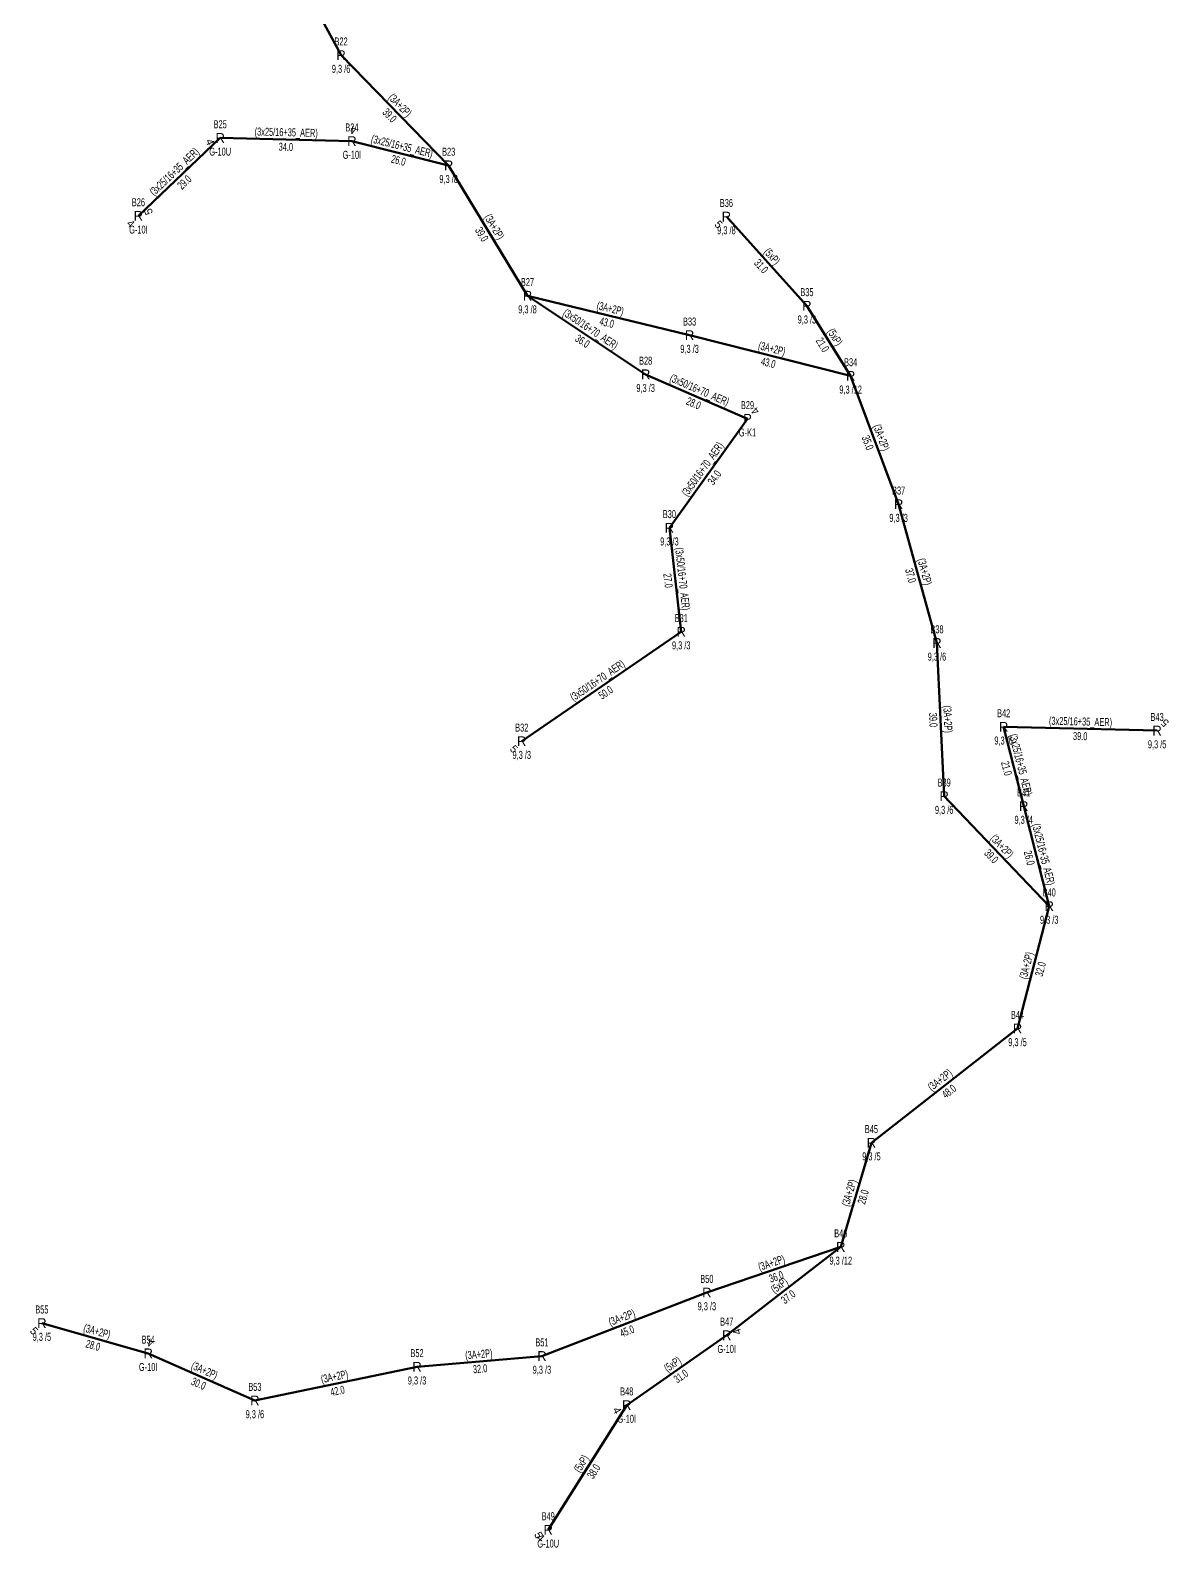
# Model space of a CAD drawing. Header units: millimetres. Extents: x 433713 to 438874, y 4028328 to 4034517.
# Drawn here: x 434277.1 to 434568.7, y 4031549.8 to 4031938.6 of the extents above; entities that cross this region are included whole.
import ezdxf
from ezdxf.enums import TextEntityAlignment as Align

# ---------------------------------------------------------------- set-up
doc = ezdxf.new("R2010")
doc.units = ezdxf.units.MM
doc.layers.add('DIREK_AG_MEVCUT', color=120, linetype='Continuous', lineweight=25)
doc.layers.add('HAT_AG_HAVAI_MEVCUT', color=126, linetype='Continuous', lineweight=50)
doc.styles.add('Direk', font='B_CAD')
doc.styles.get("Standard").update_dxf_attribs({"font": 'Arial'})

msp = doc.modelspace()

# ---------------------------------------------------------------- linework, layer by layer
at = {"layer": 'HAT_AG_HAVAI_MEVCUT'}
for p, q in [((434345.301686, 4031953.450744), (434356.73436, 4031932.206446)), ((434356.73436, 4031932.206446), (434384.292225, 4031903.966034)), ((434304.817254, 4031891.014939), (434325.769532, 4031910.987615)), ((434359.50309, 4031910.174821), (434325.769532, 4031910.987615)), ((434384.292225, 4031903.966034), (434359.50309, 4031910.174821)), ((434384.292225, 4031903.966034), (434404.487601, 4031870.571484)), ((434476.068179, 4031867.981951), (434455.438173, 4031890.830237)), ((434404.487601, 4031870.571484), (434434.751201, 4031850.42721)), ((434404.487601, 4031870.571484), (434446.007802, 4031860.451106)), ((434487.267812, 4031850.025189), (434476.068179, 4031867.981951)), ((434487.267812, 4031850.025189), (434446.007802, 4031860.451106)), ((434434.751201, 4031850.42721), (434460.841149, 4031839.039352)), ((434487.267812, 4031850.025189), (434499.557615, 4031817.14957)), ((434460.841149, 4031839.039352), (434440.837294, 4031811.109059)), ((434499.557615, 4031817.14957), (434509.378863, 4031781.605211)), ((434440.837294, 4031811.109059), (434443.871177, 4031784.486698)), ((434443.871177, 4031784.486698), (434403.01794, 4031756.421246)), ((434509.378863, 4031781.605211), (434511.228807, 4031742.342346)), ((434526.460969, 4031760.102339), (434565.77438, 4031759.139933)), ((434526.460969, 4031760.102339), (434531.606591, 4031739.794917)), ((434511.228807, 4031742.342346), (434538.13497, 4031714.191155)), ((434538.13497, 4031714.191155), (434531.606591, 4031739.794917)), ((434538.13497, 4031714.191155), (434530.014386, 4031682.824483)), ((434530.014386, 4031682.824483), (434492.593292, 4031653.563034)), ((434484.743993, 4031626.858354), (434492.593292, 4031653.563034)), ((434484.743993, 4031626.858354), (434450.439902, 4031615.17044)), ((434484.743993, 4031626.858354), (434455.511707, 4031604.228792)), ((434450.439902, 4031615.17044), (434408.186334, 4031598.911216)), ((434280.09248, 4031607.339665), (434307.319083, 4031599.600412)), ((434455.511707, 4031604.228792), (434429.904048, 4031586.344447)), ((434334.661594, 4031587.506962), (434307.319083, 4031599.600412)), ((434408.186334, 4031598.911216), (434376.192735, 4031596.153223)), ((434376.192735, 4031596.153223), (434334.661594, 4031587.506962)), ((434429.904048, 4031586.344447), (434409.797356, 4031554.374574))]:
    msp.add_line(p, q, dxfattribs=at)

# ---------------------------------------------------------------- texts
at = {"layer": 'DIREK_AG_MEVCUT', "width": 0.53}
for s, p in [('B22', (434356.73436, 4031935.706446)), ('9,3 /6', (434356.73436, 4031928.706446)), ('B25', (434325.769532, 4031914.487615)), ('B24', (434359.50309, 4031913.674821)), ('G-10U', (434325.769532, 4031907.487615)), ('G-10I', (434359.50309, 4031906.674821)), ('B23', (434384.292225, 4031907.466034)), ('9,3 /8', (434384.292225, 4031900.466034)), ('B26', (434304.817254, 4031894.514939)), ('B36', (434455.438173, 4031894.330237)), ('G-10I', (434304.817254, 4031887.514939)), ('9,3 /8', (434455.438173, 4031887.330237)), ('B27', (434404.487601, 4031874.071484)), ('B35', (434476.068179, 4031871.481951)), ('9,3 /8', (434404.487601, 4031867.071484)), ('B33', (434446.007802, 4031863.951106)), ('9,3 /3', (434476.068179, 4031864.481951)), ('9,3 /3', (434446.007802, 4031856.951106)), ('B28', (434434.751201, 4031853.92721)), ('B34', (434487.267812, 4031853.525189)), ('9,3 /3', (434434.751201, 4031846.92721)), ('9,3 /12', (434487.267812, 4031846.525189)), ('B29', (434460.841149, 4031842.539352)), ('G-K1', (434460.841149, 4031835.539352)), ('B37', (434499.557615, 4031820.64957)), ('B30', (434440.837294, 4031814.609059)), ('9,3 /3', (434499.557615, 4031813.64957)), ('9,3 /3', (434440.837294, 4031807.609059)), ('B31', (434443.871177, 4031787.986698)), ('B38', (434509.378863, 4031785.105211)), ('9,3 /3', (434443.871177, 4031780.986698)), ('9,3 /6', (434509.378863, 4031778.105211)), ('B42', (434526.460969, 4031763.602339)), ('B43', (434565.77438, 4031762.639933)), ('B32', (434403.01794, 4031759.921246)), ('9,3 /6', (434526.460969, 4031756.602339)), ('9,3 /5', (434565.77438, 4031755.639933)), ('9,3 /3', (434403.01794, 4031752.921246)), ('B39', (434511.228807, 4031745.842346)), ('B41', (434531.606591, 4031743.294917)), ('9,3 /6', (434511.228807, 4031738.842346)), ('9,3 /4', (434531.606591, 4031736.294917)), ('B40', (434538.13497, 4031717.691155)), ('9,3 /3', (434538.13497, 4031710.691155)), ('B44', (434530.014386, 4031686.324483)), ('9,3 /5', (434530.014386, 4031679.324483)), ('B45', (434492.593292, 4031657.063034)), ('9,3 /5', (434492.593292, 4031650.063034)), ('B46', (434484.743993, 4031630.358354)), ('9,3 /12', (434484.743993, 4031623.358354)), ('B50', (434450.439902, 4031618.67044)), ('9,3 /3', (434450.439902, 4031611.67044)), ('B55', (434280.09248, 4031610.839665)), ('B47', (434455.511707, 4031607.728792)), ('9,3 /5', (434280.09248, 4031603.839665)), ('B54', (434307.319083, 4031603.100412)), ('B52', (434376.192735, 4031599.653223)), ('B51', (434408.186334, 4031602.411216)), ('G-10I', (434455.511707, 4031600.728792)), ('G-10I', (434307.319083, 4031596.100412)), ('9,3 /3', (434408.186334, 4031595.411216)), ('9,3 /3', (434376.192735, 4031592.653223)), ('B53', (434334.661594, 4031591.006962)), ('B48', (434429.904048, 4031589.844447)), ('9,3 /6', (434334.661594, 4031584.006962)), ('G-10I', (434429.904048, 4031582.844447)), ('B49', (434409.797356, 4031557.874574)), ('G-10U', (434409.797356, 4031550.874574))]:
    msp.add_text(s, height=2.05, dxfattribs=at).set_placement(p, align=Align.MIDDLE_CENTER)
at = {"layer": 'DIREK_AG_MEVCUT', "style": 'Direk'}
for s, p in [('R', (434356.73436, 4031932.206446)), ('R', (434325.769532, 4031910.987615)), ('R', (434359.50309, 4031910.174821)), ('R', (434384.292225, 4031903.966034)), ('R', (434304.817254, 4031891.014939)), ('R', (434455.438173, 4031890.830237)), ('R', (434404.487601, 4031870.571484)), ('R', (434476.068179, 4031867.981951)), ('R', (434446.007802, 4031860.451106)), ('R', (434434.751201, 4031850.42721)), ('R', (434487.267812, 4031850.025189)), ('P', (434460.841149, 4031839.039352)), ('R', (434499.557615, 4031817.14957)), ('R', (434440.837294, 4031811.109059)), ('R', (434443.871177, 4031784.486698)), ('R', (434509.378863, 4031781.605211)), ('R', (434526.460969, 4031760.102339)), ('R', (434565.77438, 4031759.139933)), ('R', (434403.01794, 4031756.421246)), ('R', (434511.228807, 4031742.342346)), ('R', (434531.606591, 4031739.794917)), ('R', (434538.13497, 4031714.191155)), ('R', (434530.014386, 4031682.824483)), ('R', (434492.593292, 4031653.563034)), ('R', (434484.743993, 4031626.858354)), ('R', (434450.439902, 4031615.17044)), ('R', (434280.09248, 4031607.339665)), ('R', (434455.511707, 4031604.228792)), ('R', (434307.319083, 4031599.600412)), ('R', (434376.192735, 4031596.153223)), ('R', (434408.186334, 4031598.911216)), ('R', (434334.661594, 4031587.506962)), ('R', (434429.904048, 4031586.344447)), ('R', (434409.797356, 4031554.374574))]:
    msp.add_text(s, height=2.5, dxfattribs=at).set_placement(p, align=Align.MIDDLE_CENTER)
at = {"layer": 'DIREK_AG_MEVCUT', "color": 32, "style": 'Direk'}
for s, rotation, p in [('4', 532.969368, (434359.84581, 4031912.953768)), ('4', 291.814401, (434323.170033, 4031909.947132)), ('5', 112.500002, (434307.404116, 4031892.086452)), ('4', 315.000001, (434302.837355, 4031889.03504)), ('5', 315.000001, (434453.458274, 4031888.850338)), ('4', 495.000001, (434462.821048, 4031841.019251)), ('5', 495.000001, (434567.754279, 4031761.119832)), ('5', 315.000001, (434401.038041, 4031754.441347)), ('5', 315.000001, (434278.112582, 4031605.359766)), ('4', 468.872249, (434458.161185, 4031605.134477)), ('4', 528.070223, (434307.897879, 4031602.339937)), ('4', 298.916569, (434427.453139, 4031584.990548)), ('5', 298.916569, (434407.346446, 4031553.020675)), ('4', 315.000001, (434407.817457, 4031552.394675))]:
    msp.add_text(s, height=2, rotation=rotation, dxfattribs=at).set_placement(p, align=Align.MIDDLE_CENTER)
at = {"layer": 'HAT_AG_HAVAI_MEVCUT', "lineweight": 30, "width": 0.53}
for s, rotation, p in [('(3A+2P)', 314.299169, (434371.12164, 4031918.679884)), ('(3x25/16+35_AER)', 358.619753, (434342.656786, 4031911.430971)), ('(3x25/16+35_AER)', 345.938734, (434372.104173, 4031907.894958)), ('(3x25/16+35_AER)', 43.628799, (434314.706907, 4031901.616528)), ('(3A+2P)', 301.163479, (434395.117253, 4031887.708618)), ('(5xP)', 312.079278, (434466.384062, 4031879.975729)), ('(3A+2P)', 346.301505, (434425.448992, 4031866.337117)), ('(3x50/16+70_AER)', 326.351186, (434420.090387, 4031861.206929)), ('(5xP)', 301.951793, (434482.389215, 4031859.453395)), ('(3A+2P)', 345.818888, (434466.846047, 4031856.062245)), ('(3x50/16+70_AER)', 336.419475, (434448.136207, 4031845.512305)), ('(3A+2P)', 290.497113, (434494.2089, 4031833.885016)), ('(3x50/16+70_AER)', 54.389519, (434450.148176, 4031825.569136)), ('(3x50/16+70_AER)', 276.501376, (434443.198769, 4031797.894121)), ('(3A+2P)', 285.445988, (434505.287539, 4031799.603771)), ('(3x50/16+70_AER)', 34.488377, (434422.963255, 4031771.154577)), ('(3A+2P)', 272.697604, (434511.152893, 4031762.013784)), ('(3x25/16+35_AER)', 358.59766, (434546.138476, 4031760.470881)), ('(3x25/16+35_AER)', 284.218705, (434529.857741, 4031750.157408)), ('(3x25/16+35_AER)', 284.304332, (434535.694428, 4031727.203047)), ('(3A+2P)', 313.704574, (434525.296363, 4031728.85405)), ('(3A+2P)', 75.485259, (434533.251807, 4031698.720854)), ('(3A+2P)', 38.023653, (434510.78025, 4031668.863352)), ('(3A+2P)', 73.620371, (434487.85314, 4031640.450394)), ('(3A+2P)', 18.814739, (434467.317815, 4031621.818979)), ('(5xP)', 37.744495, (434469.60753, 4031616.215709)), ('(3A+2P)', 21.046786, (434429.007857, 4031607.834122)), ('(3A+2P)', 344.132022, (434293.93819, 4031604.287649)), ('(3A+2P)', 4.926974, (434392.116532, 4031598.379079)), ('(3A+2P)', 336.140444, (434321.33416, 4031594.331046)), ('(5xP)', 34.930381, (434442.221184, 4031595.98349)), ('(3A+2P)', 11.760276, (434355.25392, 4031592.66225)), ('(5xP)', 57.833135, (434419.131176, 4031570.81204))]:
    msp.add_text(s, height=2.05, rotation=rotation, dxfattribs=at).set_placement(p, align=Align.CENTER)
for s, rotation, p in [('39.0', 314.299169, (434369.904945, 4031917.492596)), ('34.0', 358.619753, (434342.615837, 4031909.731465)), ('26.0', 345.938734, (434371.691142, 4031906.245896)), ('29.0', 43.628799, (434315.879879, 4031900.386026)), ('39.0', 301.163479, (434393.662573, 4031886.8289)), ('31.0', 312.079278, (434465.122291, 4031878.83646)), ('43.0', 346.301505, (434425.046411, 4031864.685473)), ('36.0', 326.351186, (434419.148415, 4031859.791765)), ('21.0', 301.951793, (434480.946776, 4031858.553746)), ('43.0', 345.818888, (434466.429567, 4031854.41405)), ('28.0', 336.419475, (434447.456143, 4031843.954257)), ('35.0', 290.497113, (434492.616527, 4031833.289743)), ('34.0', 54.389519, (434451.530267, 4031824.579274)), ('27.0', 276.501376, (434441.509702, 4031797.701635)), ('37.0', 285.445988, (434503.648939, 4031799.15101)), ('50.0', 34.488377, (434423.925862, 4031769.753367)), ('39.0', 272.697604, (434509.454777, 4031761.933774)), ('39.0', 358.59766, (434546.096872, 4031758.77139)), ('21.0', 284.218705, (434528.20982, 4031749.739847)), ('39.0', 313.704574, (434524.067413, 4031727.679452)), ('26.0', 284.304332, (434534.047133, 4031726.783024)), ('32.0', 75.485259, (434534.897549, 4031698.294784)), ('48.0', 38.023653, (434511.827428, 4031667.524166)), ('28.0', 73.620371, (434489.484145, 4031639.970994)), ('36.0', 18.814739, (434467.86608, 4031620.209816)), ('37.0', 37.744495, (434470.64817, 4031614.871437)), ('45.0', 21.046786, (434429.618379, 4031606.247534)), ('28.0', 344.132022, (434293.473373, 4031602.652428)), ('32.0', 4.926974, (434392.262538, 4031596.68536)), ('30.0', 336.140444, (434320.646517, 4031592.776328)), ('31.0', 34.930381, (434443.194571, 4031594.589748)), ('42.0', 11.760276, (434355.600409, 4031590.997935)), ('38.0', 57.833135, (434420.570228, 4031569.906982))]:
    msp.add_text(s, height=2.05, rotation=rotation, dxfattribs=at).set_placement(p, align=Align.TOP_CENTER)

doc.saveas('drawing.dxf')
